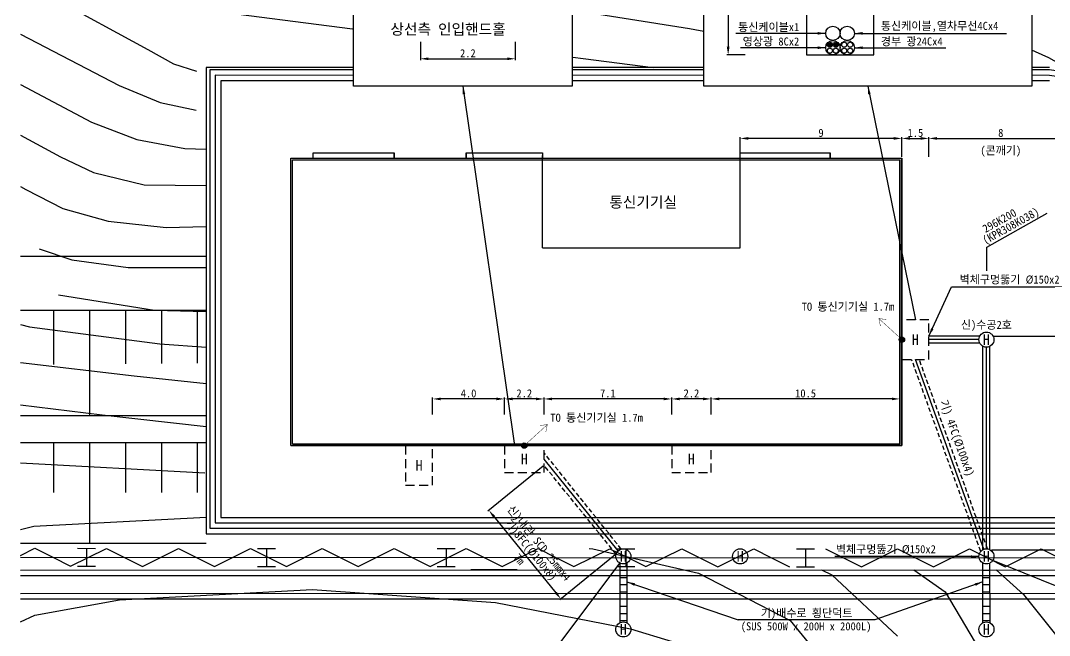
# Model space of a CAD drawing. Extents: x -149224 to -148798, y -3737 to -3590.
# Drawn here: x -149057.6 to -149000.3, y -3676.4 to -3642.2 of the extents above; entities that cross this region are included whole.
import ezdxf
from ezdxf.enums import TextEntityAlignment as Align

# ---------------------------------------------------------------- set-up
doc = ezdxf.new("R2010")
doc.units = 0
doc.header["$MEASUREMENT"] = 0
doc.linetypes.add('HIDDEN', pattern=[0.375, 0.25, -0.125])
doc.layers.get('DEFPOINTS').update_dxf_attribs({"linetype": 'CONTINUOUS'})
for name, color, linetype in [('TT-LINE', 7, 'CONTINUOUS'), ('TT-MANH', 4, 'CONTINUOUS'), ('TX-LINE', 2, 'CONTINUOUS'), ('TZ-BASE', 253, 'CONTINUOUS'), ('TZ-DIMS', 1, 'CONTINUOUS'), ('TZ-LEAL', 1, 'CONTINUOUS'), ('TZ-LEAT', 3, 'CONTINUOUS'), ('TZ-LINE', 7, 'CONTINUOUS'), ('TZ-TEX2', 3, 'CONTINUOUS'), ('TZ-TEXT', 6, 'CONTINUOUS')]:
    doc.layers.add(name, color=color, linetype=linetype)
doc.styles.add('GR', font='GulimChe.ttf')
doc.styles.get("Standard").update_dxf_attribs({"font": 'GulimChe.ttf'})
doc.linetypes.add('BATTINB', pattern='A,0,-0.0025,[134,GulimChe.ttf,S=0.0025,R=0,X=-0.0025,Y=0.01],-0.005,[134,GulimChe.ttf,S=0.0025,R=180,X=0.0025,Y=0.01],-0.0025', length=0.01)
doc.linetypes.add('ZIGZAG', pattern='A,0.00254,-5.08,[131,ltypeshp.shx,S=5.08,R=0,X=-5.08,Y=0],-10.16,[131,ltypeshp.shx,S=5.08,R=180,X=5.08,Y=0],-5.08', length=20.32254)
doc.dimstyles.new('D150', dxfattribs={"dimscale": 0.15, "dimtxt": 3, "dimasz": 3, "dimexe": 0.5, "dimexo": 0.5, "dimgap": 0.5, "dimtad": 1, "dimdec": 0, "dimzin": 1, "dimdsep": 46, "dimlunit": 6, "dimtxsty": 'Standard', "dimcen": 1, "dimclrd": 1, "dimclre": 1, "dimclrt": 3, "dimadec": 0, "dimazin": 0, "dimtfac": 1, "dimtdec": 0, "dimtix": 1, "dimtmove": 2, "dimatfit": 3, "dimfxl": 0, "dimtvp": 2, "dimlwd": -1, "dimlwe": -1, "dimarcsym": 0})
doc.dimstyles.new('지시선150', dxfattribs={"dimscale": 0.15, "dimtxt": 3, "dimasz": 3, "dimexe": 0.5, "dimexo": 0.5, "dimgap": 0.5, "dimtad": 1, "dimdec": 0, "dimzin": 1, "dimdsep": 46, "dimlunit": 6, "dimtxsty": 'Standard', "dimcen": 1, "dimclrd": 6, "dimclre": 6, "dimclrt": 3, "dimadec": 0, "dimazin": 0, "dimtfac": 1, "dimtdec": 0, "dimtix": 1, "dimtmove": 2, "dimatfit": 3, "dimfxl": 0, "dimtvp": 2, "dimlwd": -1, "dimlwe": -1, "dimarcsym": 0})

# ---------------------------------------------------------------- blocks, each defined once
blk = doc.blocks.new('*D10')
at = {"layer": 'DEFPOINTS', "color": 0, "linetype": 'ByBlock'}
for p in [(-149007.02, -3648.725), (-149008.52, -3649.822, -302.872), (-149007.02, -3649.822, -302.872)]:
    blk.add_point(p, dxfattribs=at)
at = {"layer": 'TZ-DIMS', "color": 1, "linetype": 'ByBlock'}
for p, q in [((-149008.52, -3649.747), (-149008.52, -3648.65)), ((-149008.07, -3648.725), (-149007.47, -3648.725)), ((-149007.02, -3649.747), (-149007.02, -3648.65))]:
    blk.add_line(p, q, dxfattribs=at)
for points in [[(-149008.07, -3648.65), (-149008.07, -3648.8), (-149008.52, -3648.725)], [(-149007.47, -3648.65), (-149007.47, -3648.8), (-149007.02, -3648.725)]]:
    blk.add_solid(points, dxfattribs=at)
at = {"layer": 'TZ-DIMS', "color": 3, "linetype": 'ByBlock', "insert": (-149007.77, -3648.419), "char_height": 0.45, "attachment_point": 5}
blk.add_mtext('1.5', dxfattribs=at)
blk = doc.blocks.new('*D11')
at = {"layer": 'DEFPOINTS', "color": 0, "linetype": 'ByBlock'}
for p in [(-148999.02, -3648.725), (-149007.02, -3649.822, -302.872), (-148999.02, -3649.822, -302.872)]:
    blk.add_point(p, dxfattribs=at)
at = {"layer": 'TZ-DIMS', "color": 1, "linetype": 'ByBlock'}
for p, q in [((-149007.02, -3649.747), (-149007.02, -3648.65)), ((-149006.57, -3648.725), (-148999.47, -3648.725)), ((-148999.02, -3649.747), (-148999.02, -3648.65))]:
    blk.add_line(p, q, dxfattribs=at)
for points in [[(-149006.57, -3648.65), (-149006.57, -3648.8), (-149007.02, -3648.725)], [(-148999.47, -3648.65), (-148999.47, -3648.8), (-148999.02, -3648.725)]]:
    blk.add_solid(points, dxfattribs=at)
at = {"layer": 'TZ-DIMS', "color": 3, "linetype": 'ByBlock', "insert": (-149003.02, -3648.419), "char_height": 0.45, "attachment_point": 5}
blk.add_mtext('8', dxfattribs=at)
blk = doc.blocks.new('*D12')
at = {"layer": 'DEFPOINTS', "color": 0, "linetype": 'ByBlock'}
for p in [(-149017.52, -3648.725), (-149017.52, -3649.822, -302.872), (-149008.52, -3649.822, -302.872)]:
    blk.add_point(p, dxfattribs=at)
at = {"layer": 'TZ-DIMS', "color": 1, "linetype": 'ByBlock'}
for p, q in [((-149017.52, -3649.747), (-149017.52, -3648.65)), ((-149008.97, -3648.725), (-149017.07, -3648.725)), ((-149008.52, -3649.747), (-149008.52, -3648.65))]:
    blk.add_line(p, q, dxfattribs=at)
for points in [[(-149017.07, -3648.65), (-149017.07, -3648.8), (-149017.52, -3648.725)], [(-149008.97, -3648.65), (-149008.97, -3648.8), (-149008.52, -3648.725)]]:
    blk.add_solid(points, dxfattribs=at)
at = {"layer": 'TZ-DIMS', "color": 3, "linetype": 'ByBlock', "insert": (-149013.02, -3648.419), "char_height": 0.45, "attachment_point": 5}
blk.add_mtext('9', dxfattribs=at)
blk = doc.blocks.new('*D26')
at = {"layer": 'DEFPOINTS', "color": 0, "ltscale": 2}
for p in [(-149003.496, -3659.722), (-148996.922, -3659.722), (-149003.62, -3671.617)]:
    blk.add_point(p, dxfattribs=at)
at = {"layer": 'TZ-TEXT', "color": 1, "ltscale": 2}
for p, q in [((-148996.922, -3659.272), (-148996.922, -3658.822)), ((-149003.421, -3659.722), (-148996.847, -3659.722)), ((-148996.922, -3671.617), (-148996.922, -3659.722)), ((-149003.545, -3671.617), (-148996.847, -3671.617)), ((-148996.922, -3672.067), (-148996.922, -3672.517))]:
    blk.add_line(p, q, dxfattribs=at)
for points in [[(-148996.997, -3659.272), (-148996.847, -3659.272), (-148996.922, -3659.722)], [(-148996.997, -3672.067), (-148996.847, -3672.067), (-148996.922, -3671.617)]]:
    blk.add_solid(points, dxfattribs=at)
at = {"layer": 'TZ-TEXT', "color": 3, "ltscale": 2, "insert": (-148997.91, -3665.67), "char_height": 0.6, "attachment_point": 5, "rotation": 90}
blk.add_mtext('{\\C6;신) 직매 FC Ø100x2, 내관 SCD 25mmx4,\\P터파기 (H:0.56), 콘크리트깨기 (H:0.2)}', dxfattribs=at)
blk = doc.blocks.new('*D28')
at = {"layer": 'DEFPOINTS', "color": 0, "linetype": 'ByBlock'}
for p in [(-149017.169, -3638.798), (-149018.187, -3644.077), (-149017.169, -3644.077)]:
    blk.add_point(p, dxfattribs=at)
at = {"layer": 'TZ-DIMS', "color": 1, "linetype": 'ByBlock'}
for p, q in [((-149017.244, -3638.798), (-149018.262, -3638.798)), ((-149018.187, -3639.248), (-149018.187, -3643.627)), ((-149017.244, -3644.077), (-149018.262, -3644.077))]:
    blk.add_line(p, q, dxfattribs=at)
for points in [[(-149018.262, -3639.248), (-149018.112, -3639.248), (-149018.187, -3638.798)], [(-149018.262, -3643.627), (-149018.112, -3643.627), (-149018.187, -3644.077)]]:
    blk.add_solid(points, dxfattribs=at)
at = {"layer": 'TZ-DIMS', "color": 3, "linetype": 'ByBlock', "insert": (-149018.492, -3641.437), "char_height": 0.45, "width": 0.26988, "attachment_point": 5, "rotation": 90}
blk.add_mtext('2.2', dxfattribs=at)
blk = doc.blocks.new('*D29')
at = {"layer": 'DEFPOINTS', "color": 0, "linetype": 'ByBlock'}
for p in [(-149019.13, -3663.223), (-149019.13, -3664.169), (-149008.63, -3664.169)]:
    blk.add_point(p, dxfattribs=at)
at = {"layer": 'TZ-DIMS', "color": 1, "linetype": 'ByBlock'}
for p, q in [((-149019.13, -3664.094), (-149019.13, -3663.148)), ((-149009.08, -3663.223), (-149018.68, -3663.223)), ((-149008.63, -3664.094), (-149008.63, -3663.148))]:
    blk.add_line(p, q, dxfattribs=at)
for points in [[(-149018.68, -3663.148), (-149018.68, -3663.298), (-149019.13, -3663.223)], [(-149009.08, -3663.148), (-149009.08, -3663.298), (-149008.63, -3663.223)]]:
    blk.add_solid(points, dxfattribs=at)
at = {"layer": 'TZ-DIMS', "color": 3, "linetype": 'ByBlock', "insert": (-149013.88, -3662.917), "char_height": 0.45, "attachment_point": 5}
blk.add_mtext('10.5', dxfattribs=at)
blk = doc.blocks.new('*D30')
at = {"layer": 'DEFPOINTS', "color": 0, "linetype": 'ByBlock'}
for p in [(-149021.33, -3663.223), (-149021.33, -3664.169), (-149019.13, -3664.169)]:
    blk.add_point(p, dxfattribs=at)
at = {"layer": 'TZ-DIMS', "color": 1, "linetype": 'ByBlock'}
for p, q in [((-149021.33, -3664.094), (-149021.33, -3663.148)), ((-149019.58, -3663.223), (-149020.88, -3663.223)), ((-149019.13, -3664.094), (-149019.13, -3663.148))]:
    blk.add_line(p, q, dxfattribs=at)
for points in [[(-149020.88, -3663.148), (-149020.88, -3663.298), (-149021.33, -3663.223)], [(-149019.58, -3663.148), (-149019.58, -3663.298), (-149019.13, -3663.223)]]:
    blk.add_solid(points, dxfattribs=at)
at = {"layer": 'TZ-DIMS', "color": 3, "linetype": 'ByBlock', "insert": (-149020.23, -3662.917), "char_height": 0.45, "attachment_point": 5}
blk.add_mtext('2.2', dxfattribs=at)
blk = doc.blocks.new('*D31')
at = {"layer": 'DEFPOINTS', "color": 0, "linetype": 'ByBlock'}
for p in [(-149028.43, -3663.223), (-149028.43, -3664.169), (-149021.33, -3664.169)]:
    blk.add_point(p, dxfattribs=at)
at = {"layer": 'TZ-DIMS', "color": 1, "linetype": 'ByBlock'}
for p, q in [((-149028.43, -3664.094), (-149028.43, -3663.148)), ((-149021.78, -3663.223), (-149027.98, -3663.223)), ((-149021.33, -3664.094), (-149021.33, -3663.148))]:
    blk.add_line(p, q, dxfattribs=at)
for points in [[(-149027.98, -3663.148), (-149027.98, -3663.298), (-149028.43, -3663.223)], [(-149021.78, -3663.148), (-149021.78, -3663.298), (-149021.33, -3663.223)]]:
    blk.add_solid(points, dxfattribs=at)
at = {"layer": 'TZ-DIMS', "color": 3, "linetype": 'ByBlock', "insert": (-149024.88, -3662.917), "char_height": 0.45, "attachment_point": 5}
blk.add_mtext('7.1', dxfattribs=at)
blk = doc.blocks.new('*D32')
at = {"layer": 'DEFPOINTS', "color": 0, "linetype": 'ByBlock'}
for p in [(-149030.63, -3663.223), (-149030.63, -3664.169), (-149028.43, -3664.169)]:
    blk.add_point(p, dxfattribs=at)
at = {"layer": 'TZ-DIMS', "color": 1, "linetype": 'ByBlock'}
for p, q in [((-149030.63, -3664.094), (-149030.63, -3663.148)), ((-149028.88, -3663.223), (-149030.18, -3663.223)), ((-149028.43, -3664.094), (-149028.43, -3663.148))]:
    blk.add_line(p, q, dxfattribs=at)
for points in [[(-149030.18, -3663.148), (-149030.18, -3663.298), (-149030.63, -3663.223)], [(-149028.88, -3663.148), (-149028.88, -3663.298), (-149028.43, -3663.223)]]:
    blk.add_solid(points, dxfattribs=at)
at = {"layer": 'TZ-DIMS', "color": 3, "linetype": 'ByBlock', "insert": (-149029.53, -3662.917), "char_height": 0.45, "attachment_point": 5}
blk.add_mtext('2.2', dxfattribs=at)
blk = doc.blocks.new('*D33')
at = {"layer": 'DEFPOINTS', "color": 0, "linetype": 'ByBlock'}
for p in [(-149034.63, -3663.223), (-149034.63, -3664.169), (-149030.63, -3664.169)]:
    blk.add_point(p, dxfattribs=at)
at = {"layer": 'TZ-DIMS', "color": 1, "linetype": 'ByBlock'}
for p, q in [((-149034.63, -3664.094), (-149034.63, -3663.148)), ((-149031.08, -3663.223), (-149034.18, -3663.223)), ((-149030.63, -3664.094), (-149030.63, -3663.148))]:
    blk.add_line(p, q, dxfattribs=at)
for points in [[(-149034.18, -3663.148), (-149034.18, -3663.298), (-149034.63, -3663.223)], [(-149031.08, -3663.148), (-149031.08, -3663.298), (-149030.63, -3663.223)]]:
    blk.add_solid(points, dxfattribs=at)
at = {"layer": 'TZ-DIMS', "color": 3, "linetype": 'ByBlock', "insert": (-149032.63, -3662.917), "char_height": 0.45, "attachment_point": 5}
blk.add_mtext('4.0', dxfattribs=at)
blk = doc.blocks.new('*D39')
at = {"layer": 'DEFPOINTS', "color": 0, "linetype": 'ByBlock'}
for p in [(-149035.309, -3643.276), (-149030.029, -3643.276), (-149030.029, -3644.293)]:
    blk.add_point(p, dxfattribs=at)
at = {"layer": 'TZ-DIMS', "color": 1, "linetype": 'ByBlock'}
for p, q in [((-149035.309, -3643.351), (-149035.309, -3644.368)), ((-149030.029, -3643.351), (-149030.029, -3644.368)), ((-149034.859, -3644.293), (-149030.479, -3644.293))]:
    blk.add_line(p, q, dxfattribs=at)
for points in [[(-149034.859, -3644.218), (-149034.859, -3644.368), (-149035.309, -3644.293)], [(-149030.479, -3644.218), (-149030.479, -3644.368), (-149030.029, -3644.293)]]:
    blk.add_solid(points, dxfattribs=at)
at = {"layer": 'TZ-DIMS', "color": 3, "linetype": 'ByBlock', "insert": (-149032.669, -3643.988), "char_height": 0.45, "width": 0.26988, "attachment_point": 5}
blk.add_mtext('2.2', dxfattribs=at)
blk = doc.blocks.new('*D40')
at = {"layer": 'DEFPOINTS', "color": 0, "linetype": 'ByBlock'}
for p in [(-149028.43, -3666.925, -302.872), (-149024.42, -3671.858, -302.872), (-149027.492, -3674.355)]:
    blk.add_point(p, dxfattribs=at)
at = {"layer": 'TZ-DIMS', "color": 1, "linetype": 'ByBlock'}
for p, q in [((-149028.488, -3666.972), (-149031.56, -3669.469)), ((-149031.218, -3669.771), (-149027.776, -3674.006)), ((-149024.478, -3671.905), (-149027.55, -3674.403))]:
    blk.add_line(p, q, dxfattribs=at)
for points in [[(-149031.16, -3669.724), (-149031.276, -3669.819), (-149031.502, -3669.422)], [(-149027.717, -3673.959), (-149027.834, -3674.054), (-149027.492, -3674.355)]]:
    blk.add_solid(points, dxfattribs=at)
at = {"layer": 'TZ-DIMS', "color": 3, "linetype": 'ByBlock', "insert": (-149029.264, -3671.699), "char_height": 0.45, "attachment_point": 5, "rotation": 309.1055}
blk.add_mtext('{\\C6;\u3000}', dxfattribs=at)

msp = doc.modelspace()

# ---------------------------------------------------------------- hatches: boundary and pattern name
at = {"layer": 'TZ-LINE'}
h = msp.add_hatch(color=256, dxfattribs=at)
h.dxf.hatch_style = 1
h.paths.add_polyline_path([(-149008.67, -3659.922, 1), (-149008.37, -3659.922, 1)])
h = msp.add_hatch(color=256, dxfattribs=at)
h.dxf.hatch_style = 1
h.paths.add_polyline_path([(-149029.68, -3665.822, 1), (-149029.38, -3665.822, 1)])

# ---------------------------------------------------------------- linework, layer by layer
at = {"layer": 'TT-LINE', "linetype": 'HIDDEN'}
for points in [[(-149004.133, -3671.707), (-149007.982, -3661.022)], [(-149003.757, -3671.571), (-149007.557, -3661.022)]]:
    msp.add_lwpolyline(points, dxfattribs=at)
at = {"layer": 'TT-LINE', "linetype": 'HIDDEN', "elevation": -302.872}
for points in [[(-149024.131, -3671.581), (-149028.43, -3666.217)], [(-149024.42, -3671.858), (-149028.43, -3666.925)]]:
    msp.add_lwpolyline(points, dxfattribs=at)
at = {"layer": 'TT-MANH'}
for centre in [(-149003.82, -3659.922), (-149024.02, -3671.986, -302.872), (-149017.52, -3671.986), (-149003.82, -3671.986), (-149024.02, -3676.051, -302.872), (-149003.82, -3676.051)]:
    msp.add_circle(centre, 0.42, dxfattribs=at)
at = {"layer": 'TZ-BASE'}
for p, q in [((-149046.06, -3638.511, 118), (-149020.342, -3642.61, 118)), ((-149057.554, -3639.914, 120), (-149050.481, -3643.784, 120)), ((-149047.458, -3641.551, 119), (-149022.359, -3644.783, 119)), ((-149014.894, -3641.302, 117), (-149009.817, -3642.71, 117)), ((-149005.145, -3642.069, 116), (-149000.373, -3644.215, 116)), ((-149020.342, -3642.61, 118), (-149015.065, -3643.598, 118)), ((-149009.817, -3642.71, 117), (-149005.932, -3644.103, 117)), ((-149057.554, -3642.929, 121), (-149052.066, -3645.783, 121)), ((-149050.481, -3643.784, 120), (-149049.047, -3644.571, 120)), ((-149015.065, -3643.598, 118), (-149010.635, -3644.741, 118)), ((-149005.932, -3644.103, 117), (-149004.454, -3644.784, 117)), ((-149000.373, -3644.215, 116), (-148999.056, -3644.96, 116)), ((-149049.047, -3644.571, 120), (-149047.761, -3644.986, 120)), ((-149057.554, -3645.72, 122), (-149053.608, -3647.818, 122)), ((-149052.066, -3645.783, 121), (-149049.796, -3646.722, 121)), ((-149049.796, -3646.722, 121), (-149047.78, -3647.152, 121)), ((-149053.608, -3647.818, 122), (-149051.079, -3648.79, 122)), ((-149057.554, -3648.54, 123), (-149055.333, -3649.754, 123)), ((-149051.079, -3648.79, 122), (-149048.423, -3649.289, 122)), ((-149048.423, -3649.289, 122), (-149047.22, -3649.329, 122)), ((-149041.27, -3649.822, -302.872), (-149041.27, -3649.522, -302.872)), ((-149041.27, -3649.522, -302.872), (-149036.77, -3649.522, -302.872)), ((-149041.27, -3649.822, -302.872), (-149041.27, -3649.522, -302.872)), ((-149041.27, -3649.522, -302.872), (-149036.77, -3649.522, -302.872)), ((-149036.77, -3649.822, -302.872), (-149036.77, -3649.522, -302.872)), ((-149036.77, -3649.522, -302.872), (-149036.77, -3649.822, -302.872)), ((-149032.77, -3649.522, -302.872), (-149032.77, -3649.822, -302.872)), ((-149032.77, -3649.522, -302.872), (-149028.52, -3649.522, -302.872)), ((-149032.77, -3649.822, -302.872), (-149032.77, -3649.522, -302.872)), ((-149032.77, -3649.522, -302.872), (-149028.52, -3649.522, -302.872)), ((-149028.52, -3649.522, -302.872), (-149028.52, -3649.822, -302.872)), ((-149028.52, -3649.522, -302.872), (-149028.52, -3649.822, -302.872)), ((-149017.52, -3649.522, -302.872), (-149012.52, -3649.522, -302.872)), ((-149017.52, -3649.822, -302.872), (-149017.52, -3649.522, -302.872)), ((-149017.52, -3649.522, -302.872), (-149012.52, -3649.522, -302.872)), ((-149012.52, -3649.522, -302.872), (-149012.52, -3649.822, -302.872)), ((-149055.333, -3649.754, 123), (-149053.504, -3650.617, 123)), ((-149042.52, -3665.822), (-149042.52, -3649.822, -302.872)), ((-149042.52, -3649.822, -302.872), (-149008.52, -3649.822, -302.872)), ((-149042.52, -3649.822, -302.872), (-149041.27, -3649.822, -302.872)), ((-149042.52, -3665.822), (-149042.52, -3649.822, -302.872)), ((-149042.42, -3665.722), (-149042.42, -3649.922, -302.872)), ((-149042.42, -3649.922, -302.872), (-149008.62, -3649.922, -302.872)), ((-149036.77, -3649.822, -302.872), (-149032.77, -3649.822, -302.872)), ((-149028.52, -3649.822, -302.872), (-149017.52, -3649.822, -302.872)), ((-149012.52, -3649.822, -302.872), (-149008.52, -3649.822, -302.872)), ((-149008.63, -3665.722), (-149008.63, -3649.922, -302.872)), ((-149008.62, -3665.722), (-149008.62, -3649.922, -302.872)), ((-149008.52, -3665.822), (-149008.52, -3649.822, -302.872)), ((-149008.52, -3649.822, -302.872), (-149008.52, -3665.822)), ((-149053.504, -3650.617, 123), (-149050.678, -3651.304, 123)), ((-149050.678, -3651.304, 123), (-149047.22, -3651.347, 123)), ((-149057.554, -3651.407, 124), (-149057.27, -3651.566, 124)), ((-149057.27, -3651.566, 124), (-149055.204, -3652.634, 124)), ((-149055.204, -3652.634, 124), (-149052.689, -3653.334, 124)), ((-149052.689, -3653.334, 124), (-149049.449, -3653.675, 124)), ((-149049.449, -3653.675, 124), (-149047.22, -3653.625, 124)), ((-149057.554, -3655.284), (-149047.22, -3655.283)), ((-149057.554, -3655.284), (-149047.22, -3655.283)), ((-149056.514, -3654.873, 125), (-149054.696, -3655.475, 125)), ((-149054.696, -3655.475, 125), (-149051.574, -3655.904, 125)), ((-149051.574, -3655.904, 125), (-149047.22, -3655.907, 125)), ((-149055.444, -3657.421, 126), (-149050.098, -3658.277, 126)), ((-149057.554, -3658.284), (-149047.22, -3658.283)), ((-149055.721, -3658.284), (-149055.72, -3661.299)), ((-149053.721, -3658.283), (-149053.72, -3664.143)), ((-149051.721, -3658.283), (-149051.72, -3661.27)), ((-149050.098, -3658.277, 126), (-149047.22, -3658.36, 126)), ((-149049.721, -3658.283), (-149049.72, -3661.256)), ((-149047.721, -3658.283), (-149047.72, -3661.242)), ((-149057.554, -3659.079, 127), (-149057.053, -3659.207, 127)), ((-149057.053, -3659.207, 127), (-149049.811, -3660.153, 127)), ((-149049.811, -3660.153, 127), (-149047.22, -3660.34, 127)), ((-149057.554, -3661.2, 128), (-149051.232, -3661.931, 128)), ((-149051.232, -3661.931, 128), (-149047.22, -3662.364, 128)), ((-149057.554, -3663.559, 129), (-149053.012, -3664.105, 129)), ((-149057.554, -3664.144), (-149047.22, -3664.143)), ((-149053.012, -3664.105, 129), (-149047.22, -3664.762, 129)), ((-149057.554, -3665.644), (-149047.22, -3665.643)), ((-149055.72, -3665.644), (-149055.72, -3668.427)), ((-149053.72, -3665.643), (-149053.72, -3671.243)), ((-149051.72, -3665.643), (-149051.72, -3668.428)), ((-149049.72, -3665.643), (-149049.72, -3668.429)), ((-149047.72, -3665.643), (-149047.72, -3668.429)), ((-149042.52, -3665.822), (-149008.52, -3665.822)), ((-149008.52, -3665.822), (-149042.52, -3665.822)), ((-149042.42, -3665.722), (-149008.62, -3665.722)), ((-149057.554, -3666.785, 130), (-149047.309, -3667.339, 130)), ((-149056.814, -3670.303, 131), (-149047.22, -3669.802, 131)), ((-149057.554, -3670.491, 131), (-149056.814, -3670.303, 131)), ((-149057.554, -3671.244), (-149047.22, -3671.243)), ((-149057.554, -3671.93), (-149056.766, -3671.537)), ((-149056.766, -3671.537), (-149055.767, -3672.037)), ((-149054.767, -3672.538), (-149052.766, -3671.539)), ((-149054.378, -3671.538), (-149053.378, -3671.539)), ((-149053.878, -3671.538), (-149053.879, -3672.538)), ((-149052.766, -3671.539), (-149051.767, -3672.04)), ((-149050.767, -3672.54), (-149048.766, -3671.542)), ((-149048.766, -3671.542), (-149047.767, -3672.042)), ((-149046.767, -3672.543), (-149044.766, -3671.544)), ((-149044.766, -3671.544), (-149043.767, -3672.045)), ((-149044.378, -3671.544), (-149043.378, -3671.545)), ((-149043.878, -3671.545), (-149043.879, -3672.545)), ((-149042.767, -3672.546), (-149040.766, -3671.547)), ((-149040.766, -3671.547), (-149039.767, -3672.047)), ((-149038.767, -3672.548), (-149036.766, -3671.549)), ((-149036.766, -3671.549), (-149035.767, -3672.05)), ((-149034.767, -3672.551), (-149032.766, -3671.552)), ((-149034.378, -3671.551), (-149033.378, -3671.551)), ((-149033.878, -3671.551), (-149033.879, -3672.551)), ((-149032.766, -3671.552), (-149031.767, -3672.052)), ((-149030.767, -3672.553), (-149028.766, -3671.554)), ((-149028.766, -3671.554), (-149027.767, -3672.055)), ((-149026.767, -3672.556), (-149024.766, -3671.557)), ((-149025.918, -3671.552, 131), (-149025.707, -3671.574, 131)), ((-149025.707, -3671.574, 131), (-149019.842, -3672.923, 131)), ((-149024.766, -3671.557), (-149023.767, -3672.057)), ((-149024.378, -3671.557), (-149023.378, -3671.558)), ((-149023.878, -3671.557), (-149023.879, -3672.557)), ((-149022.767, -3672.558), (-149020.766, -3671.559)), ((-149020.766, -3671.559), (-149019.767, -3672.06)), ((-149018.767, -3672.561), (-149016.766, -3671.562)), ((-149016.766, -3671.562), (-149015.767, -3672.063)), ((-149014.378, -3671.563), (-149013.378, -3671.564)), ((-149013.878, -3671.564), (-149013.879, -3672.564)), ((-149012.766, -3671.564), (-149011.767, -3672.065)), ((-149010.767, -3672.566), (-149008.766, -3671.567)), ((-149008.766, -3671.567), (-149007.767, -3672.068)), ((-149006.767, -3672.568), (-149004.766, -3671.569)), ((-149004.766, -3671.569), (-149003.767, -3672.07)), ((-149002.767, -3672.571), (-149000.766, -3671.572)), ((-149000.766, -3671.572), (-148999.767, -3672.073)), ((-149057.554, -3672.036), (-148993.879, -3672.076)), ((-149055.767, -3672.037), (-149054.767, -3672.538)), ((-149051.767, -3672.04), (-149050.767, -3672.54)), ((-149047.767, -3672.042), (-149046.767, -3672.543)), ((-149043.767, -3672.045), (-149042.767, -3672.546)), ((-149039.767, -3672.047), (-149038.767, -3672.548)), ((-149035.767, -3672.05), (-149034.767, -3672.551)), ((-149031.767, -3672.052), (-149030.767, -3672.553)), ((-149027.767, -3672.055), (-149026.767, -3672.556)), ((-149023.767, -3672.057), (-149022.767, -3672.558)), ((-149019.767, -3672.06), (-149018.767, -3672.561)), ((-149015.767, -3672.063), (-149014.767, -3672.563)), ((-149011.767, -3672.065), (-149010.767, -3672.566)), ((-149007.767, -3672.068), (-149006.767, -3672.568)), ((-149003.767, -3672.07), (-149002.767, -3672.571)), ((-149057.554, -3672.744), (-148980.562, -3672.74)), ((-149057.554, -3673.044), (-148980.341, -3673.04)), ((-149054.379, -3672.538), (-149053.379, -3672.539)), ((-149044.379, -3672.544), (-149043.379, -3672.545)), ((-149034.379, -3672.551), (-149033.379, -3672.551)), ((-149029.919, -3672.74), (-149032.506, -3672.74)), ((-149024.379, -3672.557), (-149023.379, -3672.558)), ((-149019.842, -3672.923, 131), (-149014.737, -3675.553, 131)), ((-149014.379, -3672.563), (-149013.379, -3672.564)), ((-149012.992, -3672.74, 130), (-149012.41, -3673.01, 130)), ((-149012.41, -3673.01, 130), (-149008.772, -3676.424, 130)), ((-149007.865, -3672.74, 129), (-149006.121, -3673.955, 129)), ((-149003.278, -3672.74, 128), (-149001.76, -3674.106, 128)), ((-149057.554, -3674.044), (-148979.725, -3674.04)), ((-149052.048, -3674.398, 132), (-149041.316, -3673.838, 132)), ((-149041.316, -3673.838, 132), (-149031.138, -3674.547, 132)), ((-149006.121, -3673.955, 129), (-149003.838, -3677.809, 129)), ((-149001.76, -3674.106, 128), (-148998.721, -3677.921, 128)), ((-149057.554, -3674.35), (-148937.554, -3674.344)), ((-149056.762, -3675.265, 132), (-149052.048, -3674.398, 132)), ((-149031.138, -3674.547, 132), (-149023.612, -3676.016, 132)), ((-149057.554, -3675.621, 132), (-149056.762, -3675.265, 132)), ((-149014.737, -3675.553, 131), (-149010.981, -3680.114, 131)), ((-149023.612, -3676.016, 132), (-149018.986, -3677.429, 132))]:
    msp.add_line(p, q, dxfattribs=at)
at = {"layer": 'TZ-BASE', "linetype": 'ByBlock'}
for p, q in [((-149000.314, -3644.784, -302.872), (-149047.22, -3644.782, -302.872)), ((-149047.22, -3644.782, -302.872), (-149047.22, -3670.732, -302.872)), ((-149000.314, -3644.784, -302.872), (-149047.22, -3644.782, -302.872)), ((-149047.22, -3644.782, -302.872), (-149047.22, -3670.732, -302.872)), ((-149000.314, -3644.914, -302.872), (-149047.02, -3644.912, -302.872)), ((-149047.02, -3644.912, -302.872), (-149047.02, -3670.422, -302.872)), ((-148978.92, -3647.972, -302.872), (-149000.32, -3644.914, -302.872)), ((-149000.314, -3645.214, -302.872), (-149046.72, -3645.212, -302.872)), ((-149046.72, -3645.212, -302.872), (-149046.72, -3670.122, -302.872)), ((-149000.314, -3645.524, -302.872), (-149046.42, -3645.522, -302.872)), ((-149046.42, -3645.522, -302.872), (-149046.42, -3669.822, -302.872)), ((-148979.22, -3648.273, -302.872), (-149000.314, -3645.214, -302.872)), ((-149028.52, -3654.822, -302.872), (-149028.52, -3649.672, -302.872)), ((-149017.52, -3654.822, -302.872), (-149017.52, -3649.822, -302.872)), ((-149028.52, -3654.822, -302.872), (-149017.52, -3654.822, -302.872)), ((-149046.72, -3670.122, -302.872), (-148979.22, -3670.122, -302.872)), ((-149046.42, -3669.822, -302.872), (-148979.52, -3669.822, -302.872)), ((-149047.22, -3670.732, -302.872), (-148978.72, -3670.732, -302.872)), ((-149047.22, -3670.732, -302.872), (-148978.72, -3670.732, -302.872)), ((-149047.02, -3670.422, -302.872), (-148978.92, -3670.422, -302.872))]:
    msp.add_line(p, q, dxfattribs=at)
at = {"layer": 'TZ-BASE', "linetype": 'BATTINB'}
for p, q in [((-149017.52, -3649.822, -302.872), (-149017.52, -3649.522, -302.872)), ((-149012.52, -3649.822, -302.872), (-149012.52, -3649.522, -302.872))]:
    msp.add_line(p, q, dxfattribs=at)
at = {"layer": 'TZ-BASE'}
msp.add_solid([(-149032.506, -3672.739), (-149032.505, -3672.739), (-149032.505, -3672.74)], dxfattribs=at)
at = {"layer": 'TZ-LEAL', "flags": 128}
msp.add_lwpolyline([(-149003.797, -3656.09), (-149003.797, -3654.769), (-149000.438, -3652.889)], dxfattribs=at)
at = {"layer": 'TZ-LEAL'}
msp.add_lwpolyline([(-149005.754, -3656.984), (-148999.501, -3656.984)], dxfattribs=at)
at = {"layer": 'TZ-LINE', "const_width": 0.0225, "elevation": -302.872}
for points in [[(-149009.39, -3658.799), (-149009.802, -3658.752), (-149009.718, -3659.159)], [(-149008.52, -3659.922), (-149009.802, -3658.752)]]:
    msp.add_lwpolyline(points, dxfattribs=at)
at = {"layer": 'TZ-LINE', "linetype": 'HIDDEN', "ltscale": 2, "elevation": -302.872}
msp.add_lwpolyline([(-149008.52, -3661.022), (-149007.02, -3661.022), (-149007.02, -3658.822), (-149008.52, -3658.822)], close=True, dxfattribs=at)
at = {"layer": 'TZ-LINE', "ltscale": 0.039}
for points in [[(-149004.189, -3659.722), (-149007.02, -3659.722)], [(-149004.189, -3660.122), (-149007.02, -3660.122)], [(-149004.02, -3671.617), (-149004.02, -3660.292)], [(-149003.62, -3671.617), (-149003.62, -3660.292)]]:
    msp.add_lwpolyline(points, dxfattribs=at)
at = {"layer": 'TZ-LINE', "linetype": 'ZIGZAG', "ltscale": 0.039}
for points in [[(-149004.24, -3659.922), (-149007.02, -3659.922)], [(-149003.82, -3671.566), (-149003.82, -3660.342)], [(-149003.962, -3671.591), (-149007.77, -3661.022)]]:
    msp.add_lwpolyline(points, dxfattribs=at)
at = {"layer": 'TZ-LINE', "const_width": 0.0225}
for points in [[(-149029.53, -3665.822), (-149028.247, -3664.652)], [(-149028.66, -3664.699), (-149028.247, -3664.652), (-149028.331, -3665.059)]]:
    msp.add_lwpolyline(points, dxfattribs=at)
at = {"layer": 'TZ-LINE', "linetype": 'HIDDEN', "ltscale": 2}
for points in [[(-149036.13, -3668.022), (-149034.63, -3668.022), (-149034.63, -3665.822), (-149036.13, -3665.822)], [(-149028.43, -3667.322), (-149028.43, -3665.822), (-149030.63, -3665.822), (-149030.63, -3667.322)], [(-149019.13, -3667.322), (-149019.13, -3665.822), (-149021.33, -3665.822), (-149021.33, -3667.322)]]:
    msp.add_lwpolyline(points, close=True, dxfattribs=at)
at = {"layer": 'TZ-LINE', "linetype": 'ZIGZAG', "ltscale": 0.039, "elevation": -302.872}
msp.add_lwpolyline([(-149024.31, -3671.683), (-149028.43, -3666.574)], dxfattribs=at)
at = {"layer": 'TZ-LINE', "linetype": 'ByBlock', "elevation": -302.872}
for points in [[(-149024.22, -3672.356), (-149024.22, -3675.681)], [(-149023.82, -3672.356), (-149023.82, -3675.681)], [(-149024.22, -3672.756), (-149023.82, -3672.756)], [(-149024.219, -3673.156), (-149023.819, -3673.156)], [(-149024.219, -3673.556), (-149023.819, -3673.556)], [(-149024.219, -3673.956), (-149023.819, -3673.956)], [(-149024.219, -3674.356), (-149023.819, -3674.356)], [(-149024.219, -3674.756), (-149023.819, -3674.756)], [(-149024.219, -3675.156), (-149023.819, -3675.156)], [(-149024.219, -3675.556), (-149023.819, -3675.556)]]:
    msp.add_lwpolyline(points, dxfattribs=at)
at = {"layer": 'TZ-LINE', "linetype": 'ByBlock'}
for points in [[(-149004.019, -3675.681), (-149004.02, -3672.356)], [(-149003.619, -3675.682), (-149003.62, -3672.356)], [(-149004.02, -3672.756), (-149003.62, -3672.756)], [(-149004.019, -3673.156), (-149003.619, -3673.156)], [(-149004.019, -3673.556), (-149003.619, -3673.556)], [(-149004.019, -3673.956), (-149003.619, -3673.956)], [(-149004.019, -3674.356), (-149003.619, -3674.356)], [(-149004.019, -3674.756), (-149003.619, -3674.756)], [(-149004.019, -3675.156), (-149003.619, -3675.156)], [(-149004.019, -3675.556), (-149003.619, -3675.556)]]:
    msp.add_lwpolyline(points, dxfattribs=at)
at = {"layer": 'TZ-LINE'}
for centre in [(-149008.52, -3659.922, -302.872), (-149029.53, -3665.822)]:
    msp.add_circle(centre, 0.15, dxfattribs=at)

# ---------------------------------------------------------------- texts
at = {"layer": 'TT-MANH', "linetype": 'ByBlock', "style": 'GR'}
for p in [(-149003.818, -3659.922), (-149024.018, -3671.986, -302.872), (-149017.518, -3671.986), (-149003.818, -3671.986), (-149024.018, -3676.051, -302.872), (-149003.818, -3676.051)]:
    msp.add_text('H', height=0.6, dxfattribs=at).set_placement(p, align=Align.MIDDLE)
at = {"layer": 'TZ-BASE', "style": 'GR'}
msp.add_text('통신기기실', height=0.6, rotation=360, dxfattribs=at).set_placement((-149022.918, -3652.265), align=Align.MIDDLE)
at = {"layer": 'TZ-LEAT', "style": 'GR'}
for s, p in [('296K200', (-149003.873, -3653.993)), ('(KPR308K038)', (-149003.873, -3654.64))]:
    msp.add_text(s, height=0.45, rotation=29.2387, dxfattribs=at).set_placement(p)
for s, rotation, p in [('기) 4FC(Ø100x4)', 289.6998, (-149005.477, -3665.407)), ('기)배수로 횡단덕트', 360, (-149013.823, -3675.162)), ('(SUS 500W x 200H x 2000L)', 360, (-149013.85, -3675.912))]:
    msp.add_text(s, height=0.45, rotation=rotation, dxfattribs=at).set_placement(p, align=Align.MIDDLE)
at = {"layer": 'TZ-LEAT'}
msp.add_text('기)8FC(Ø100x8)', height=0.45, rotation=309.1055, dxfattribs=at).set_placement((-149029.186, -3671.636, 0.116), align=Align.MIDDLE)
at = {"layer": 'TZ-LEAT', "linetype": 'ByBlock', "insert": (-149003.02, -3649.455), "char_height": 0.45, "attachment_point": 5}
msp.add_mtext('(콘깨기)', dxfattribs=at)
at = {"layer": 'TZ-TEX2'}
for p in [(-149007.77, -3659.922, -75.718), (-149035.38, -3666.922, 227.154), (-149029.53, -3666.572, 227.154), (-149020.23, -3666.572, 227.154)]:
    msp.add_text('H', height=0.6, dxfattribs=at).set_placement(p, align=Align.MIDDLE)
at = {"layer": 'TZ-TEXT'}
for s, rotation, p in [('벽체구멍뚫기 Ø150x2', 359.9482, (-149002.531, -3656.566)), ('TO 통신기기실 1.7m', 0.0518, (-149011.52, -3658.077, -302.872)), ('신)수공2호', 359.9482, (-149003.82, -3659.122)), ('TO 통신기기실 1.7m', 0.0518, (-149025.504, -3664.256, -302.872)), ('신)내관 SCD 25mmx4', 309.1573, (-149028.721, -3671.258, 0.116)), ('7m', 309.1055, (-149029.807, -3672.141, 0.116))]:
    msp.add_text(s, height=0.45, rotation=rotation, dxfattribs=at).set_placement(p, align=Align.MIDDLE)
msp.add_text('벽체구멍뚫기 Ø150x2', height=0.45, rotation=0.0518, dxfattribs=at).set_placement((-149012.197, -3671.589, 0.232), align=Align.MIDDLE_LEFT)

# ---------------------------------------------------------------- dimensions: what is measured, and where the dimension line sits
at = {"layer": 'TZ-DIMS', "linetype": 'ByBlock'}
for base, p1, p2, picture, middle in [((-149017.52, -3648.725), (-149008.52, -3649.822, -302.872), (-149017.52, -3649.822, -302.872), '*D12', (-149013.02, -3648.419)), ((-148999.02, -3648.725), (-149007.02, -3649.822, -302.872), (-148999.02, -3649.822, -302.872), '*D11', (-149003.02, -3648.419))]:
    dim = msp.add_linear_dim(base=base, p1=p1, p2=p2, dimstyle='D150', dxfattribs=at)
    dim.commit()
    dim.dimension.update_dxf_attribs({"geometry": picture, "text_midpoint": middle})
for base, p1, p2, picture, middle in [((-149007.02, -3648.725), (-149008.52, -3649.822, -302.872), (-149007.02, -3649.822, -302.872), '*D10', (-149007.77, -3648.419)), ((-149034.63, -3663.223), (-149030.63, -3664.169), (-149034.63, -3664.169), '*D33', (-149032.63, -3662.917)), ((-149030.63, -3663.223), (-149028.43, -3664.169), (-149030.63, -3664.169), '*D32', (-149029.53, -3662.917)), ((-149028.43, -3663.223), (-149021.33, -3664.169), (-149028.43, -3664.169), '*D31', (-149024.88, -3662.917))]:
    dim = msp.add_linear_dim(base=base, p1=p1, p2=p2, dimstyle='D150', override={"dimdec": 1}, dxfattribs=at)
    dim.commit()
    dim.dimension.update_dxf_attribs({"geometry": picture, "text_midpoint": middle})
for base, p1, p2, text, picture, middle in [((-149021.33, -3663.223), (-149019.13, -3664.169), (-149021.33, -3664.169), '2.2', '*D30', (-149020.23, -3662.917)), ((-149019.13, -3663.223), (-149008.63, -3664.169), (-149019.13, -3664.169), '10.5', '*D29', (-149013.88, -3662.917))]:
    dim = msp.add_linear_dim(base=base, p1=p1, p2=p2, text=text, dimstyle='D150', override={"dimdec": 1}, dxfattribs=at)
    dim.commit()
    dim.dimension.update_dxf_attribs({"geometry": picture, "text_midpoint": middle})
dim = msp.add_aligned_dim(p1=(-149028.43, -3666.925, -302.872), p2=(-149024.42, -3671.858, -302.872), distance=-3.959, text='{\\C6;\u3000}', dimstyle='D150', dxfattribs=at)
dim.commit()
dim.dimension.update_dxf_attribs({"geometry": '*D40', "text_midpoint": (-149029.264, -3671.699)})
at = {"layer": 'TZ-TEXT', "ltscale": 2}
dim = msp.add_linear_dim(base=(-148996.922, -3659.722), p1=(-149003.62, -3671.617), p2=(-149003.496, -3659.722), angle=90, text='{\\C6;신) 직매 FC Ø100x2, 내관 SCD 25mmx4,\\P터파기 (H:0.56), 콘크리트깨기 (H:0.2)}', dimstyle='D150', override={"dimtxt": 4}, dxfattribs=at)
dim.commit()
dim.dimension.update_dxf_attribs({"geometry": '*D26', "text_midpoint": (-148997.91, -3665.67)})

# ---------------------------------------------------------------- leaders
at = {"layer": 'TZ-LEAL'}
for points in [[(-149007.02, -3659.722), (-149005.754, -3656.984)], [(-149004.226, -3672.001, 0.232), (-149012.261, -3672.001, 0)], [(-149023.82, -3673.406), (-149017.626, -3675.509)], [(-149004.019, -3673.406), (-149010.019, -3675.509), (-149017.626, -3675.509)]]:
    msp.add_leader(points, dimstyle='D150', dxfattribs=at)
at = {"layer": 'TZ-TEXT'}
for points in [[(-149032.95, -3645.814), (-149030.083, -3665.822)], [(-149010.418, -3645.814, -302.872), (-149007.77, -3658.822, -302.872)], [(-149029.925, -3680, 134), (-149024.22, -3672.356, 134)], [(-148993.922, -3676.074), (-149003.47, -3672.219)]]:
    msp.add_leader(points, dimstyle='지시선150', dxfattribs=at)

# ---------------------------------------------------------------- next in the draw order: wipeouts: each hides what was drawn before it
for points in [[(-149039.033, -3635.508), (-149039.033, -3645.814), (-149026.868, -3645.814), (-149026.868, -3635.508)], [(-149019.54, -3635.508), (-149019.54, -3645.814), (-149001.296, -3645.814), (-149001.296, -3635.508)]]:
    msp.add_wipeout(points).dxf.layer = 'TX-LINE'

# ---------------------------------------------------------------- next in the draw order: hatches: boundary and pattern name
at = {"layer": 'TZ-LINE'}
h = msp.add_hatch(color=256, dxfattribs=at)
h.dxf.hatch_style = 1
h.paths.add_polyline_path([(-149012.666, -3643.512, -1), (-149012.385, -3643.512, -1)])
h = msp.add_hatch(color=256, dxfattribs=at)
h.dxf.hatch_style = 1
h.paths.add_polyline_path([(-149012.058, -3643.512, 1), (-149012.339, -3643.512, 1)])

# ---------------------------------------------------------------- next in the draw order: linework, layer by layer
at = {"layer": 'TZ-LINE', "ltscale": 2}
msp.add_lwpolyline([(-149010.087, -3644.077), (-149010.087, -3638.798), (-149013.837, -3638.798), (-149013.837, -3644.077)], close=True, dxfattribs=at)
for centre, radius in [((-149012.362, -3642.877), 0.4), ((-149011.562, -3642.877), 0.4), ((-149012.362, -3643.677), 0.4), ((-149011.562, -3643.677), 0.4), ((-149012.525, -3643.512), 0.14), ((-149012.525, -3643.842), 0.14), ((-149012.199, -3643.512), 0.14), ((-149012.199, -3643.842), 0.14), ((-149011.725, -3643.512), 0.14), ((-149011.725, -3643.842), 0.14), ((-149011.399, -3643.512), 0.14), ((-149011.399, -3643.842), 0.14)]:
    msp.add_circle(centre, radius, dxfattribs=at)
at = {"layer": 'TZ-TEXT'}
for points in [[(-149039.033, -3635.508), (-149026.868, -3635.508), (-149026.868, -3645.814), (-149039.033, -3645.814)], [(-149019.54, -3635.508), (-149001.296, -3635.508), (-149001.296, -3645.814), (-149019.54, -3645.814)]]:
    msp.add_lwpolyline(points, close=True, dxfattribs=at)

# ---------------------------------------------------------------- next in the draw order: texts
at = {"layer": 'TZ-DIMS', "char_height": 0.45}
for s, insert, attachment_point in [('통신케이블,열차무선4Cx4', (-149009.692, -3642.802), 7), ('통신케이블x1', (-149014.232, -3642.802), 9), ('영상광 8Cx2', (-149014.232, -3643.602), 9), ('경부 광24Cx4', (-149009.692, -3643.602), 7)]:
    msp.add_mtext(s, dxfattribs=dict(at, insert=insert, attachment_point=attachment_point))
at = {"layer": 'TZ-TEX2'}
msp.add_text('상선측 인입핸드홀', height=0.6, dxfattribs=at).set_placement((-149033.769, -3642.636), align=Align.MIDDLE)

# ---------------------------------------------------------------- next in the draw order: dimensions: what is measured, and where the dimension line sits
at = {"layer": 'TZ-DIMS', "linetype": 'ByBlock'}
for base, p1, p2, angle, picture, middle in [((-149018.187, -3644.077), (-149017.169, -3638.798), (-149017.169, -3644.077), 90, '*D28', (-149018.492, -3641.437)), ((-149030.029, -3644.293), (-149035.309, -3643.276), (-149030.029, -3643.276), 180, '*D39', (-149032.669, -3643.988))]:
    dim = msp.add_linear_dim(base=base, p1=p1, p2=p2, angle=angle, text='2.2', dimstyle='D150', dxfattribs=at)
    dim.commit()
    dim.dimension.update_dxf_attribs({"geometry": picture, "text_midpoint": middle})

# ---------------------------------------------------------------- next in the draw order: leaders
at = {"layer": 'TZ-DIMS', "annotation_type": 0, "has_hookline": 1}
for points, hookline_direction, text_width in [([(-149012.762, -3642.877), (-149013.714, -3642.877), (-149014.157, -3642.877)], 1, 3.526), ([(-149011.162, -3642.877), (-149010.21, -3642.877), (-149009.767, -3642.877)], 0, 6.989), ([(-149012.762, -3643.677), (-149013.714, -3643.677), (-149014.157, -3643.677)], 1, 3.276), ([(-149011.162, -3643.677), (-149010.21, -3643.677), (-149009.767, -3643.677)], 0, 3.611)]:
    msp.add_leader(points, dimstyle='D150', dxfattribs=dict(at, hookline_direction=hookline_direction, text_width=text_width))

doc.saveas('drawing.dxf')
